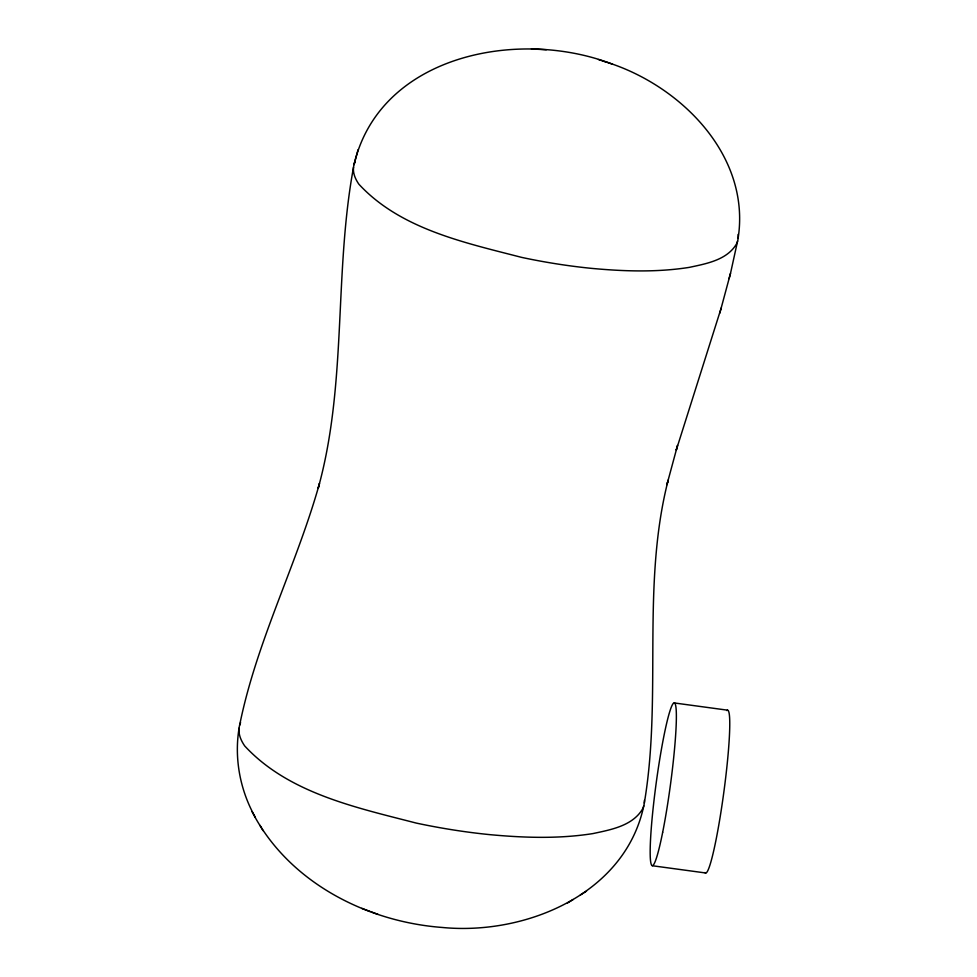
<?xml version="1.0" encoding="UTF-8"?>
<svg xmlns="http://www.w3.org/2000/svg" width="977" height="977" viewBox="0 0 977 977"><rect width="100%" height="100%" fill="white"/><g stroke="black" fill="none" stroke-linecap="round" stroke-linejoin="round"><path stroke-width="1.47" d="M239.084 728.121C234.065 758.543 240.159 790.478 255.29 817.26M738.099 238.412C751.093 155.038 679.601 84.327 604.897 61.661M644.307 803.082C662.357 696.247 641.144 585.882 668.183 480.11L666.925 484.69L677.525 445.463L676.255 450.116L721.197 308.036M353.527 167.262C333.841 273.34 347.214 383.546 318.221 488.121L319.479 483.517C296.532 565.304 256.389 641.742 239.609 725.337M719.793 313.177L730.503 273.389L737.598 241.05M358.046 149.774L354.028 164.625C380.029 54.285 519.52 27.979 612.591 64.238M643.77 805.866C625.072 894.346 525.162 935.49 442.288 927.466C365.813 921.738 288.007 881.681 252.09 811.679M729.086 278.592L730.503 273.389M580.399 894.944L586.505 891.158M567.466 903.017L573.145 899.512M546.302 49.729L531.427 48.948M674.277 702.952L727.657 710.194M652.282 865.732L705.675 872.974M598.486 59.536L604.58 61.588M361.783 908.354L370.063 911.443M371.297 911.871L378.001 914.374M260.016 825.37L263.021 830.621M726.876 710.584A82.129 7.181 -82.3 0 1 723.859 791.993A82.129 7.181 -82.3 0 1 704.991 872.51M738.099 234.419A258.416 67.047 10.4 0 1 736.67 243.652C727.23 260.077 706.334 263.692 689.335 267.368C656.959 272.485 623.973 271.386 591.464 268.357A170.132 44.136 10.4 0 1 521.547 257.366C464.6 242.614 400.423 229.106 358.913 184.238A258.416 67.047 10.4 0 1 354.956 162.023M240.586 722.601A272.29 70.637 10.4 0 0 244.751 746.001C288.496 793.275 356.117 807.515 416.129 823.049A179.267 46.505 10.4 0 0 489.782 834.639C524.051 837.826 558.807 838.987 592.917 833.589C610.82 829.729 632.84 825.919 642.793 808.602A272.29 70.637 10.4 0 0 644.405 800.297M662.662 832.355A82.129 7.181 -82.3 0 0 674.948 703.416A82.129 7.181 -82.3 0 0 652.221 817.248A82.129 7.181 -82.3 0 0 662.662 832.355"/></g></svg>
